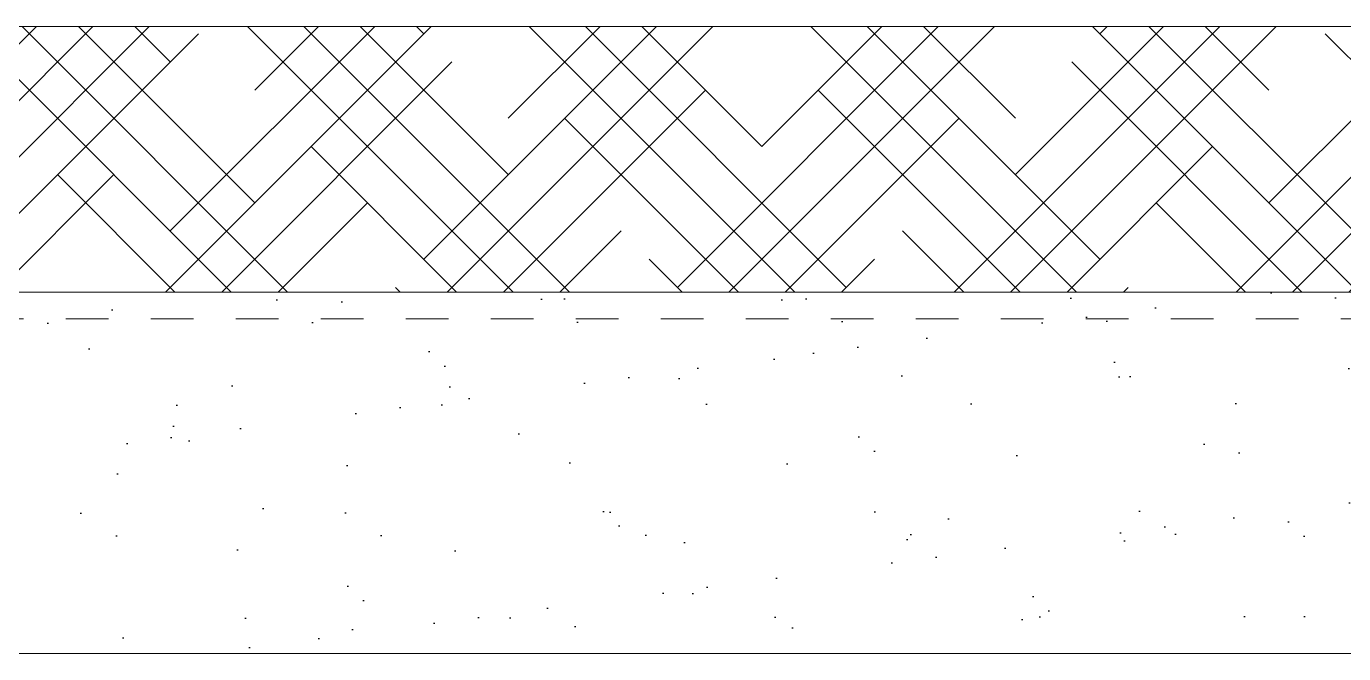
# Model space of a CAD drawing. Header units: inches. Extents: x -77.7 to -63.2, y 96.1 to 125.8.
# Drawn here: x -70.143 to -67.043, y 121.314 to 122.789 of the extents above; entities that cross this region are included whole.
import ezdxf

# ---------------------------------------------------------------- set-up
doc = ezdxf.new("R2010")
doc.units = ezdxf.units.IN
doc.header["$MEASUREMENT"] = 0
doc.linetypes.add('DASHED', pattern=[0.75, 0.5, -0.25])

msp = doc.modelspace()

# ---------------------------------------------------------------- hatches: boundary and pattern name
h = msp.add_hatch()
h.set_pattern_fill('HOUND', color=256, scale=1.5, angle=45, style=0)
h.paths.add_polyline_path([(-65.6159, 122.7889), (-77.0499, 122.7889), (-77.0499, 122.1639), (-65.8179, 122.1639), (-65.6159, 122.1639)])
h.paths.add_polyline_path([(-66.7856, 122.2536), (-65.9495, 122.2536), (-65.9495, 122.7216), (-66.7856, 122.7216)], flags=16)
h = msp.add_hatch()
h.set_pattern_fill('AR-SAND', color=256, scale=0.2, style=0)
h.paths.add_polyline_path([(-65.0669, 122.099, 0.414214), (-65.0829, 122.115), (-65.4985, 122.115, 1.581139), (-65.5112, 122.115), (-65.8009, 122.115, -0.414214), (-65.8169, 122.131), (-65.8169, 122.149, -0.414214), (-65.8009, 122.165), (-77.0329, 122.165), (-77.0329, 121.315), (-65.1879, 121.315, -0.414214), (-65.2039, 121.331), (-65.2039, 121.349, -0.414214), (-65.1879, 121.365), (-65.1434, 121.365, 1), (-65.1274, 121.365), (-65.0829, 121.365, 0.414214), (-65.0669, 121.381)])

# ---------------------------------------------------------------- linework, layer by layer
at = {"color": 0, "linetype": 'Continuous', "lineweight": 0}
for p, q in [((-77.0499, 122.7889), (-63.7359, 122.7889)), ((-77.0499, 122.1639), (-65.8179, 122.1639)), ((-65.2049, 121.3139), (-77.0499, 121.3139))]:
    msp.add_line(p, q, dxfattribs=at)
at = {"color": 5, "linetype": 'DASHED', "lineweight": 0, "ltscale": 0.2}
msp.add_lwpolyline([(-77.0499, 122.1014), (-65.8179, 122.1014), (-65.8179, 122.0514), (-65.0839, 122.0514)], dxfattribs=at)

doc.saveas('drawing.dxf')
